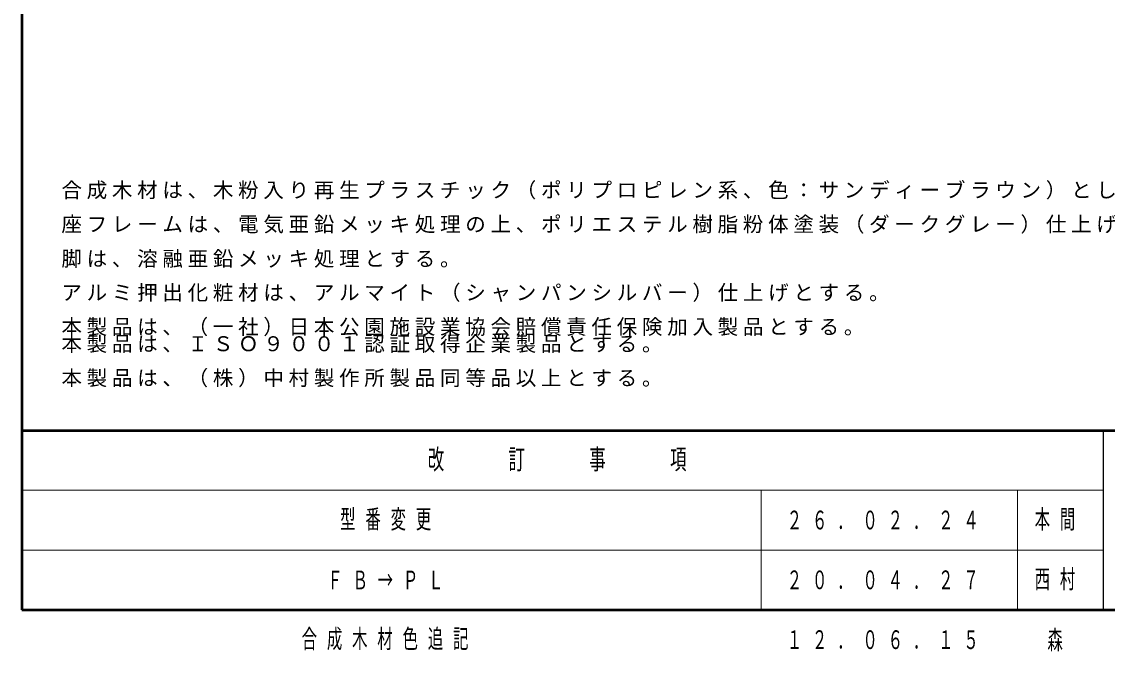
# Model space of a CAD drawing. Units: millimetres on the paper, scale 1:20. Extents: x -365 to 10, y -38 to 257.
# Drawn here: x -365 to -238, y -4.8 to 68.8 of the extents above; entities that cross this region are included whole.
import ezdxf
from ezdxf.enums import TextEntityAlignment as Align

# ---------------------------------------------------------------- set-up
doc = ezdxf.new("R2010")
doc.units = ezdxf.units.MM
doc.layers.add('LY_1', color=7, linetype='Continuous', lineweight=25)
doc.layers.add('LY_2', color=7, linetype='Continuous', lineweight=13)
doc.styles.add('ＭＳ ゴシック', font='')
doc.styles.get('ＭＳ ゴシック').set_extended_font_data('MS Gothic')

msp = doc.modelspace()

# ---------------------------------------------------------------- linework, layer by layer
at = {"layer": 'LY_2', "lineweight": 50}
for p, q in [((-365, 257), (-365, 0)), ((-365, 21), (0, 21)), ((-365, 0), (0, 0))]:
    msp.add_line(p, q, dxfattribs=at)
at = {"layer": 'LY_2', "color": 211, "lineweight": 25}
msp.add_line((-238.5, 21), (-238.5, 0), dxfattribs=at)
at = {"layer": 'LY_2'}
for p, q in [((-365, 14), (-238.5, 14)), ((-278.5, 14), (-278.5, 0)), ((-248.5, 14), (-248.5, 0)), ((-365, 7), (-238.5, 7))]:
    msp.add_line(p, q, dxfattribs=at)

# ---------------------------------------------------------------- texts
at = {"layer": 'LY_1', "style": 'ＭＳ ゴシック', "width": 0.6}
msp.add_text('森', height=2.199, dxfattribs=at).set_placement((-245, -3.5), align=Align.MIDDLE_LEFT)
at = {"layer": 'LY_1', "style": 'ＭＳ ゴシック'}
for s, insert, char_height, attachment_point in [('\\T1.23;合成木材は、木粉入り再生プラスチック（ポリプロピレン系、色：サンディーブラウン）とし、「再生有機系建材認定基準」適合品とする。', (-360.354, 48.03), 1.76, 7), ('\\T1.23;座フレームは、電気亜鉛メッキ処理の上、ポリエステル樹脂粉体塗装（ダークグレー）仕上げとする。', (-360.354, 44.03), 1.76, 7), ('\\T1.23;脚は、溶融亜鉛メッキ処理とする。', (-360.354, 40.03), 1.76, 7), ('\\T1.23;アルミ押出化粧材は、アルマイト（シャンパンシルバー）仕上げとする。', (-360.354, 36.03), 1.76, 7), ('\\T1.23;本製品は、（一社）日本公園施設業協会賠償責任保険加入製品とする。', (-360.354, 32.03), 1.76, 7), ('\\T1.23;本製品は、ＩＳＯ９００１認証取得企業製品とする。', (-360.354, 32.03), 1.76, 1), ('\\T1.23;本製品は、（株）中村製作所製品同等品以上とする。', (-360.354, 28.03), 1.76, 1), ('\\T1.64;\\W0.6;型番変更', (-327.75, 10.5), 2.199, 4), ('\\T1.64;\\W0.6;２６．０２．２４', (-275.5, 10.5), 2.199, 4), ('\\T1.64;\\W0.6;本間', (-246.5, 10.5), 2.199, 4), ('\\T1.64;\\W0.6;ＦＢ→ＰＬ', (-329.25, 3.5), 2.199, 4), ('\\T1.64;\\W0.6;２０．０４．２７', (-275.5, 3.5), 2.199, 4), ('\\T1.64;\\W0.6;西村', (-246.5, 3.5), 2.199, 4), ('\\T1.64;\\W0.6;合成木材色追記', (-332.25, -3.5), 2.199, 4), ('\\T1.64;\\W0.6;１２．０６．１５', (-275.5, -3.5), 2.199, 4)]:
    msp.add_mtext(s, dxfattribs=dict(at, insert=insert, char_height=char_height, attachment_point=attachment_point))
at = {"layer": 'LY_2', "color": 4, "insert": (-301.75, 17.5), "char_height": 2.346, "attachment_point": 5, "style": 'ＭＳ ゴシック'}
msp.add_mtext('\\T1.64;\\W0.6;改\u3000\u3000訂\u3000\u3000事\u3000\u3000項', dxfattribs=at)

doc.saveas('drawing.dxf')
